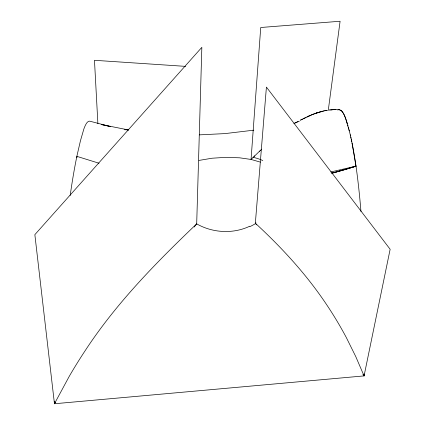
<?xml version="1.0" encoding="UTF-8"?>
<svg xmlns="http://www.w3.org/2000/svg" width="425" height="425" viewBox="0 0 425 425"><rect width="100%" height="100%" fill="white"/><g stroke="black" fill="none" stroke-linecap="round" stroke-linejoin="round"><path stroke-width="0.64" d="M194.225 226.987L196.69 223.869L201.843 47.334L34.855 234.653L54.453 403.75L364.066 375.902L364.119 373.984M55.686 402.188L54.453 403.75L54.528 401.205M328.249 110.463L340.096 21.25L260.732 27.503L251.053 159.444L260.392 162.127M70.162 195.495L71.671 185.401A215.73 25.58 -87 0 1 77.132 155.083L80.479 140.643L83.837 129.072A109.071 13.818 -87.7 0 1 87.12 122.517L88.188 121.539L89.245 121.146L90.286 121.311L110.373 126.57L101.219 124.493L128.711 129.997M362.913 374.282L364.066 375.902L390.145 249.284L266.411 87.098L255.345 223.221L256.498 224.841M54.453 403.75L69.137 376.539A198.209 77.276 -58 0 1 85.223 350.588C116.174 303.264 155.964 262.762 196.69 223.869C212.67 232.99 233.043 234.164 249.735 226.227M253.991 156.602L251.053 159.444L239.604 157.808L225.856 157.356L212.027 158.222L199.017 160.416M259.526 151.242L260.387 150.413M254.501 156.102L259.611 151.162M253.927 156.66L254.718 155.895M261.237 149.589L261.662 149.18M260.18 150.615L261.354 149.483M255.94 222.849L255.345 223.221C282.11 247.897 306.898 274.917 327.059 305.315A174.032 80.113 58.8 0 1 346.327 337.556L355.746 356.548L364.066 375.902M300.316 120.222L312.933 114.309L323.962 110.904M300.672 120.031L301.049 119.823M301.803 119.43L302.531 119.053M293.893 123.537L296.108 122.458M303.269 118.676L303.987 118.315M305.442 117.608L304.342 118.139M294.493 123.234L298.573 121.417M307.881 116.466L306.839 116.949M308.917 116.004L308.571 116.158L310.277 115.409M296.161 122.432L297.771 121.736M311.615 114.846L310.611 115.265M312.933 114.309L311.95 114.707M314.24 113.81L313.257 114.187M298.78 121.343L299.397 121.114M314.867 113.576L315.515 113.337M316.779 112.901L316.444 113.018L317.082 112.795M315.828 113.231L316.471 113.007L316.136 113.119M318.309 112.402L317.385 112.694M319.547 112.025L319.212 112.131L319.839 111.94M321.045 111.605L320.705 111.706L321.327 111.531M320.115 111.86L320.763 111.685L320.423 111.775M331.697 173.246L355.985 166.159L352.07 143.161M322.517 111.233L322.171 111.323L322.793 111.164M321.613 111.456L322.235 111.308L321.89 111.387M330.783 171.966L355.985 166.159A207.156 31.832 -90 0 0 349.456 131.495L345.567 118.198M323.34 111.042L327.303 110.287L326.432 110.431M324.774 110.734L325.385 110.622M253.799 130.172L224.99 133.604L199.298 134.868M333.041 109.682L333.668 109.655L329.418 110.001M330.528 109.878L329.678 109.969M332.345 109.724L331.723 109.777L332.111 109.746M331.256 109.809L331.872 109.767L331.484 109.793M334.124 109.629L333.498 109.666L335.442 109.592L334.804 109.602M333.269 109.671L333.896 109.639M335.888 109.576L335.245 109.597L336.871 109.549M335.027 109.597L335.665 109.581M185.677 66.38L94.472 60.297L97.888 123.654M99.014 163.232L76.867 156.357L76.962 157.659M345.52 118.054L343.655 113.81L341.668 110.989L339.591 109.677L337.455 109.857L338.799 109.576L341.339 110.681A104.545 17.058 -89.1 0 1 344.978 116.647L346.444 120.79M346.497 120.95L346.805 121.927M346.906 122.262L347.108 122.931M347.156 123.101L347.363 123.781M347.714 124.993L347.815 125.348M347.868 125.524L348.017 126.06M348.367 127.33L348.468 127.697M348.67 128.44L348.819 129.009M349.015 129.768L349.116 130.156M349.164 130.347L349.313 130.932M350.248 134.773L350.54 136.037M350.832 137.317L351.023 138.189M351.31 139.512L351.502 140.409M351.693 141.318L351.788 141.775M355.996 166.111A217.573 33.092 90 0 1 360.963 211.48M332.063 173.156A574.053 516.152 86.7 0 0 355.991 166.17A570.562 513.788 86.7 0 1 332.068 173.15M252.965 157.25A55.829 33.161 -11.9 0 1 262.809 160.544M255.606 223.529A54.751 47.032 1.8 0 1 249.974 226.599M124.493 129.731A92.618 46.336 60.8 0 1 128.435 129.986"/></g></svg>
